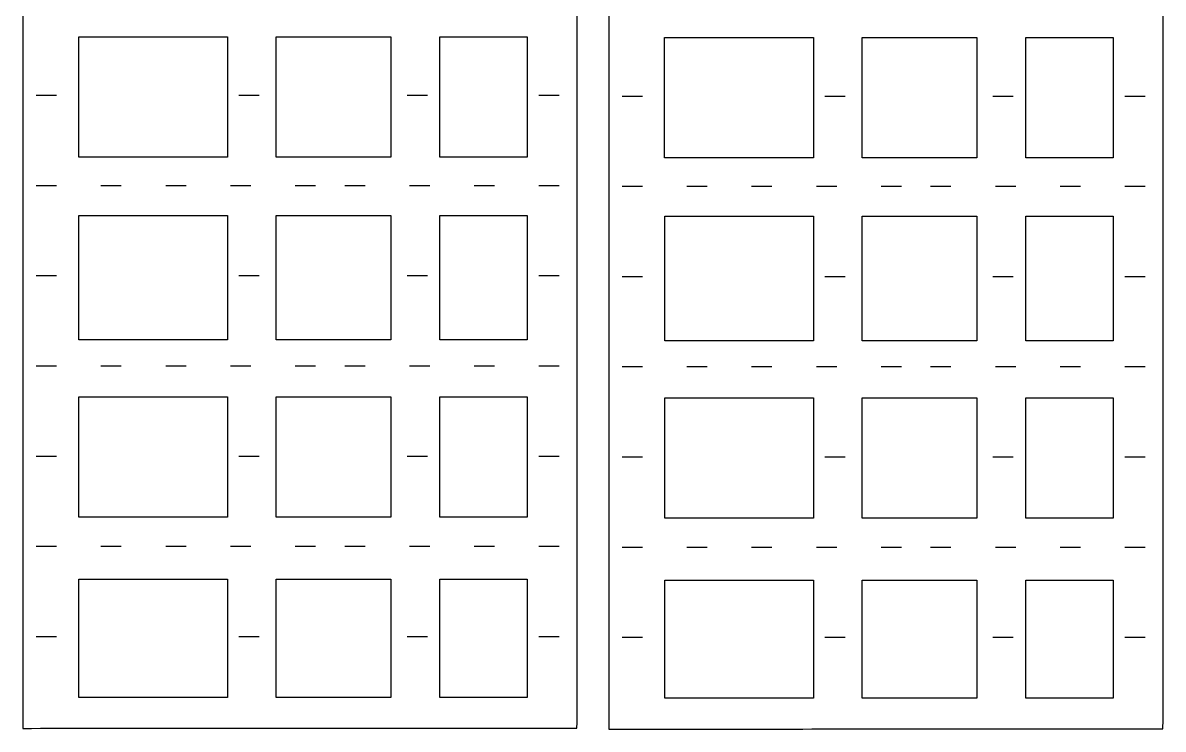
# Model space of a CAD drawing. Extents: x 10 to 290, y 32 to 325.
# Drawn here: x 10.2 to 250, y 32.3 to 180.8 of the extents above; entities that cross this region are included whole.
import ezdxf

# ---------------------------------------------------------------- set-up
doc = ezdxf.new("R2010")
doc.units = 0
doc.layers.get('0').update_dxf_attribs({"linetype": 'CONTINUOUS'})

msp = doc.modelspace()

# ---------------------------------------------------------------- linework, layer by layer
at = {"color": 1}
for points in [[(17.326582, 165.492289), (13.046033, 165.492289)], [(59.961216, 165.492289), (55.680751, 165.492289)], [(95.30334, 165.492289), (91.022876, 165.492289)], [(123.051147, 165.492289), (118.770682, 165.492289)], [(140.534249, 165.3159), (136.253784, 165.3159)], [(183.168996, 165.3159), (178.888531, 165.3159)], [(218.510838, 165.3159), (214.230373, 165.3159)], [(246.258927, 165.3159), (241.97818, 165.3159)], [(17.323562, 146.53006), (13.049052, 146.53006)], [(30.943409, 146.53006), (26.665964, 146.53006)], [(44.563453, 146.53006), (40.285811, 146.53006)], [(58.183216, 146.53006), (53.902751, 146.53006)], [(71.794229, 146.534858), (67.516587, 146.534858)], [(82.191296, 146.53006), (77.916758, 146.53006)], [(95.81134, 146.53006), (91.533698, 146.53006)], [(109.431102, 146.53006), (105.153742, 146.53006)], [(123.051147, 146.53006), (118.770682, 146.53006)], [(140.531144, 146.353671), (136.256607, 146.353671)], [(154.151189, 146.353671), (149.873547, 146.353671)], [(167.770951, 146.353671), (163.493591, 146.353671)], [(181.390996, 146.353671), (177.110531, 146.353671)], [(195.001727, 146.358469), (190.724367, 146.358469)], [(205.399076, 146.353671), (201.124538, 146.353671)], [(219.018838, 146.353671), (214.741478, 146.353671)], [(232.638882, 146.353671), (228.36124, 146.353671)], [(246.258927, 146.353671), (241.97818, 146.353671)], [(17.326582, 127.572629), (13.046033, 127.572629)], [(59.961216, 127.572629), (55.680751, 127.572629)], [(95.30334, 127.572629), (91.025698, 127.572629)], [(123.051147, 127.572629), (118.770682, 127.572629)], [(140.534249, 127.39624), (136.253784, 127.39624)], [(183.168996, 127.39624), (178.888531, 127.39624)], [(218.510838, 127.39624), (214.233478, 127.39624)], [(246.258927, 127.39624), (241.97818, 127.39624)], [(17.326582, 108.619713), (13.046033, 108.619713)], [(30.943409, 108.619713), (26.665964, 108.619713)], [(44.560349, 108.619713), (40.285811, 108.619713)], [(58.182933, 108.619713), (53.90134, 108.619713)], [(71.80326, 108.619713), (67.522796, 108.619713)], [(82.1944, 108.619713), (77.913936, 108.619713)], [(95.81134, 108.619713), (91.533698, 108.619713)], [(109.42828, 108.619713), (105.153742, 108.619713)], [(123.051147, 108.619713), (118.770682, 108.619713)], [(140.534249, 108.443324), (136.253784, 108.443324)], [(154.151189, 108.443324), (149.873547, 108.443324)], [(167.768129, 108.443324), (163.493591, 108.443324)], [(181.390713, 108.443324), (177.108838, 108.443324)], [(195.01104, 108.443324), (190.730293, 108.443324)], [(205.40218, 108.443324), (201.121433, 108.443324)], [(219.018838, 108.443324), (214.741478, 108.443324)], [(232.635778, 108.443324), (228.36124, 108.443324)], [(246.258927, 108.443324), (241.97818, 108.443324)], [(17.323562, 89.648453), (13.049052, 89.648453)], [(59.961216, 89.652969), (55.680751, 89.648453)], [(95.30334, 89.648453), (91.025698, 89.648453)], [(123.051147, 89.652969), (118.770682, 89.648453)], [(140.531144, 89.472064), (136.256607, 89.472064)], [(183.168996, 89.47658), (178.888531, 89.472064)], [(218.510838, 89.472064), (214.233478, 89.472064)], [(246.258927, 89.47658), (241.97818, 89.472064)], [(17.326582, 70.686224), (13.046033, 70.686224)], [(30.943409, 70.686224), (26.665964, 70.686224)], [(44.560349, 70.686224), (40.285811, 70.686224)], [(58.183216, 70.686224), (53.902751, 70.686224)], [(71.797333, 70.686224), (67.522796, 70.686224)], [(82.1944, 70.686224), (77.913936, 70.686224)], [(95.81134, 70.686224), (91.533698, 70.686224)], [(109.42828, 70.686224), (105.153742, 70.686224)], [(123.051147, 70.686224), (118.770682, 70.686224)], [(140.534249, 70.509836), (136.253784, 70.509836)], [(154.151189, 70.509836), (149.873547, 70.509836)], [(167.768129, 70.509836), (163.493591, 70.509836)], [(181.390996, 70.509836), (177.110531, 70.509836)], [(195.004831, 70.509836), (190.730293, 70.509836)], [(205.40218, 70.509836), (201.121433, 70.509836)], [(219.018838, 70.509836), (214.741478, 70.509836)], [(232.635778, 70.509836), (228.36124, 70.509836)], [(246.258927, 70.509836), (241.97818, 70.509836)], [(17.326582, 51.728793), (13.046033, 51.728793)], [(59.961216, 51.728793), (55.680751, 51.728793)], [(95.30334, 51.728793), (91.022876, 51.728793)], [(123.051147, 51.728793), (118.770682, 51.728793)], [(140.534249, 51.552404), (136.253784, 51.552404)], [(183.168996, 51.552404), (178.888531, 51.552404)], [(218.510838, 51.552404), (214.230373, 51.552404)], [(246.258927, 51.552404), (241.97818, 51.552404)]]:
    msp.add_lwpolyline(points, dxfattribs=at)
at = {"color": 7}
for points, knots in [([(10.228693, 317.036111), (10.228693, 285.420144), (10.228693, 222.1882), (10.228693, 127.340244), (10.228693, 64.108256), (10.228693, 32.492244)], [0, 0, 0, 0, 94.847903, 189.695832, 284.543867, 284.543867, 284.543867, 284.543867]), ([(126.801598, 37.154556), (126.801598, 68.244169), (126.801598, 130.4236), (126.801598, 223.692758), (126.801598, 285.872302), (126.801598, 316.962028)], [0, 0, 0, 0, 93.26884, 186.538294, 279.807472, 279.807472, 279.807472, 279.807472]), ([(133.43636, 316.859722), (133.43636, 285.243772), (133.43636, 222.011968), (133.43636, 127.164482), (133.43636, 63.932947), (133.43636, 32.317267)], [0, 0, 0, 0, 94.847851, 189.695414, 284.542456, 284.542456, 284.542456, 284.542456]), ([(250.009096, 36.979578), (250.009096, 68.06886), (250.009096, 130.247838), (250.009096, 223.516526), (250.009096, 285.69593), (250.009096, 316.785639)], [0, 0, 0, 0, 93.267847, 186.536935, 279.806061, 279.806061, 279.806061, 279.806061]), ([(21.993408, 152.565947), (21.993408, 155.374089), (21.993408, 160.990562), (21.993408, 169.415742), (21.993408, 175.03278), (21.993408, 177.841487)], [0, 0, 0, 0, 8.424427, 16.849419, 25.27554, 25.27554, 25.27554, 25.27554]), ([(21.993408, 177.841487), (25.469747, 177.841487), (32.422398, 177.841487), (42.851412, 177.841487), (49.804088, 177.841487), (53.280451, 177.841487)], [0, 0, 0, 0, 10.429014, 20.857953, 31.287043, 31.287043, 31.287043, 31.287043]), ([(53.280451, 177.841487), (53.280451, 175.03278), (53.280451, 169.415742), (53.280451, 160.990562), (53.280451, 155.374089), (53.280451, 152.565947)], [0, 0, 0, 0, 8.426121, 16.851113, 25.27554, 25.27554, 25.27554, 25.27554]), ([(63.515804, 152.565947), (63.515804, 155.374939), (63.515804, 160.993134), (63.515804, 169.420948), (63.515804, 175.039769), (63.515804, 177.849389)], [0, 0, 0, 0, 8.426978, 16.854583, 25.283442, 25.283442, 25.283442, 25.283442]), ([(63.515804, 177.849389), (66.193146, 177.849389), (71.547661, 177.849389), (79.579517, 177.849389), (84.934032, 177.849389), (87.611373, 177.849389)], [0, 0, 0, 0, 8.032024, 16.063545, 24.095569, 24.095569, 24.095569, 24.095569]), ([(87.611373, 177.849389), (87.611223, 175.039769), (87.610922, 169.420948), (87.609793, 160.993134), (87.610847, 155.374939), (87.611373, 152.565947)], [0, 0, 0, 0, 8.428859, 16.856464, 25.283442, 25.283442, 25.283442, 25.283442]), ([(97.91954, 152.565947), (97.91954, 155.374939), (97.91954, 160.993134), (97.91954, 169.420948), (97.91954, 175.039769), (97.91954, 177.849389)], [0, 0, 0, 0, 8.426978, 16.854583, 25.283442, 25.283442, 25.283442, 25.283442]), ([(97.91954, 177.849389), (99.959226, 177.849389), (104.038431, 177.849389), (110.157385, 177.849389), (114.236653, 177.849389), (116.276402, 177.849389)], [0, 0, 0, 0, 6.119059, 12.237615, 18.356862, 18.356862, 18.356862, 18.356862]), ([(116.276402, 177.849389), (116.276402, 175.039769), (116.276402, 169.420948), (116.276402, 160.993134), (116.276402, 155.374939), (116.276402, 152.565947)], [0, 0, 0, 0, 8.428859, 16.856464, 25.283442, 25.283442, 25.283442, 25.283442]), ([(145.201076, 152.389558), (145.201076, 155.1977), (145.201076, 160.814173), (145.201076, 169.239353), (145.201076, 174.856391), (145.201076, 177.665098)], [0, 0, 0, 0, 8.424427, 16.849419, 25.27554, 25.27554, 25.27554, 25.27554]), ([(145.201076, 177.665098), (148.677395, 177.665098), (155.630033, 177.665098), (166.058991, 177.665098), (173.01163, 177.665098), (176.487949, 177.665098)], [0, 0, 0, 0, 10.428958, 20.857916, 31.286873, 31.286873, 31.286873, 31.286873]), ([(176.487949, 177.665098), (176.487949, 174.856391), (176.487949, 169.239353), (176.487949, 160.814173), (176.487949, 155.1977), (176.487949, 152.389558)], [0, 0, 0, 0, 8.426121, 16.851113, 25.27554, 25.27554, 25.27554, 25.27554]), ([(186.723302, 152.389558), (186.723302, 155.19855), (186.723302, 160.816745), (186.723302, 169.244559), (186.723302, 174.86338), (186.723302, 177.673)], [0, 0, 0, 0, 8.426978, 16.854583, 25.283442, 25.283442, 25.283442, 25.283442]), ([(186.723302, 177.673), (189.400689, 177.673), (194.755253, 177.673), (202.787203, 177.673), (208.141767, 177.673), (210.819153, 177.673)], [0, 0, 0, 0, 8.032159, 16.063692, 24.095851, 24.095851, 24.095851, 24.095851]), ([(210.819153, 177.673), (210.818986, 174.86338), (210.818652, 169.244559), (210.817397, 160.816745), (210.818568, 155.19855), (210.819153, 152.389558)], [0, 0, 0, 0, 8.428859, 16.856464, 25.283442, 25.283442, 25.283442, 25.283442]), ([(221.12732, 152.389558), (221.12732, 155.19855), (221.12732, 160.816745), (221.12732, 169.244559), (221.12732, 174.86338), (221.12732, 177.673)], [0, 0, 0, 0, 8.426978, 16.854583, 25.283442, 25.283442, 25.283442, 25.283442]), ([(221.12732, 177.673), (223.167003, 177.673), (227.24618, 177.673), (233.36504, 177.673), (237.444217, 177.673), (239.4839, 177.673)], [0, 0, 0, 0, 6.119048, 12.237532, 18.35658, 18.35658, 18.35658, 18.35658]), ([(239.4839, 177.673), (239.4839, 174.86338), (239.4839, 169.244559), (239.4839, 160.816745), (239.4839, 155.19855), (239.4839, 152.389558)], [0, 0, 0, 0, 8.428859, 16.856464, 25.283442, 25.283442, 25.283442, 25.283442]), ([(53.280451, 152.565947), (49.804088, 152.565947), (42.851412, 152.565947), (32.422398, 152.565947), (25.469747, 152.565947), (21.993408, 152.565947)], [0, 0, 0, 0, 10.429089, 20.858028, 31.287043, 31.287043, 31.287043, 31.287043]), ([(87.611373, 152.565947), (84.934032, 152.565947), (79.579517, 152.565947), (71.547661, 152.565947), (66.193146, 152.565947), (63.515804, 152.565947)], [0, 0, 0, 0, 8.032024, 16.063545, 24.095569, 24.095569, 24.095569, 24.095569]), ([(116.276402, 152.565947), (114.236653, 152.565947), (110.157385, 152.565947), (104.038431, 152.565947), (99.959226, 152.565947), (97.91954, 152.565947)], [0, 0, 0, 0, 6.119247, 12.237804, 18.356862, 18.356862, 18.356862, 18.356862]), ([(176.487949, 152.389558), (173.01163, 152.389558), (166.058991, 152.389558), (155.630033, 152.389558), (148.677395, 152.389558), (145.201076, 152.389558)], [0, 0, 0, 0, 10.428958, 20.857916, 31.286873, 31.286873, 31.286873, 31.286873]), ([(210.819153, 152.389558), (208.141767, 152.389558), (202.787203, 152.389558), (194.755253, 152.389558), (189.400689, 152.389558), (186.723302, 152.389558)], [0, 0, 0, 0, 8.032159, 16.063692, 24.095851, 24.095851, 24.095851, 24.095851]), ([(239.4839, 152.389558), (237.444217, 152.389558), (233.36504, 152.389558), (227.24618, 152.389558), (223.167003, 152.389558), (221.12732, 152.389558)], [0, 0, 0, 0, 6.119048, 12.237532, 18.35658, 18.35658, 18.35658, 18.35658]), ([(22.002665, 114.143084), (22.002665, 117.048837), (22.002665, 122.860176), (22.002665, 131.577268), (22.002665, 137.388607), (22.002665, 140.29436)], [0, 0, 0, 0, 8.717259, 17.434016, 26.151276, 26.151276, 26.151276, 26.151276]), ([(22.002665, 140.29436), (25.478661, 140.29436), (32.431059, 140.29436), (42.860092, 140.29436), (49.813129, 140.29436), (53.289764, 140.29436)], [0, 0, 0, 0, 10.427988, 20.857192, 31.287099, 31.287099, 31.287099, 31.287099]), ([(53.289764, 140.29436), (53.289764, 137.388607), (53.289764, 131.577268), (53.289764, 122.860176), (53.289764, 117.048837), (53.289764, 114.143084)], [0, 0, 0, 0, 8.717259, 17.434016, 26.151276, 26.151276, 26.151276, 26.151276]), ([(63.515804, 114.143084), (63.515804, 117.049729), (63.515804, 122.86281), (63.515804, 131.582536), (63.515804, 137.395617), (63.515804, 140.302262)], [0, 0, 0, 0, 8.719935, 17.439243, 26.159178, 26.159178, 26.159178, 26.159178]), ([(63.515804, 140.302262), (66.194038, 140.302262), (71.550295, 140.302262), (79.584785, 140.302262), (84.941042, 140.302262), (87.619276, 140.302262)], [0, 0, 0, 0, 8.034699, 16.068772, 24.103471, 24.103471, 24.103471, 24.103471]), ([(87.619276, 140.302262), (87.619276, 137.395617), (87.619276, 131.582536), (87.619276, 122.86281), (87.619276, 117.049729), (87.619276, 114.143084)], [0, 0, 0, 0, 8.719935, 17.439243, 26.159178, 26.159178, 26.159178, 26.159178]), ([(97.91954, 114.143084), (97.91954, 117.049729), (97.91954, 122.86281), (97.91954, 131.582536), (97.91954, 137.395617), (97.91954, 140.302262)], [0, 0, 0, 0, 8.719935, 17.439243, 26.159178, 26.159178, 26.159178, 26.159178]), ([(97.91954, 140.302262), (99.959226, 140.302262), (104.038431, 140.302262), (110.157385, 140.302262), (114.236653, 140.302262), (116.276402, 140.302262)], [0, 0, 0, 0, 6.119059, 12.237615, 18.356862, 18.356862, 18.356862, 18.356862]), ([(116.276402, 140.302262), (116.276402, 137.395617), (116.276402, 131.582536), (116.276402, 122.86281), (116.276402, 117.049729), (116.276402, 114.143084)], [0, 0, 0, 0, 8.719935, 17.439243, 26.159178, 26.159178, 26.159178, 26.159178]), ([(145.210389, 113.966696), (145.210389, 116.872449), (145.210389, 122.683787), (145.210389, 131.400879), (145.210389, 137.212218), (145.210389, 140.117971)], [0, 0, 0, 0, 8.717259, 17.434016, 26.151276, 26.151276, 26.151276, 26.151276]), ([(145.210389, 140.117971), (148.686395, 140.117971), (155.638782, 140.117971), (166.06774, 140.117971), (173.020692, 140.117971), (176.497262, 140.117971)], [0, 0, 0, 0, 10.428017, 20.857163, 31.286873, 31.286873, 31.286873, 31.286873]), ([(176.497262, 140.117971), (176.497262, 137.212218), (176.497262, 131.400879), (176.497262, 122.683787), (176.497262, 116.872449), (176.497262, 113.966696)], [0, 0, 0, 0, 8.717259, 17.434016, 26.151276, 26.151276, 26.151276, 26.151276]), ([(186.723302, 113.966696), (186.723302, 116.873341), (186.723302, 122.686421), (186.723302, 131.406147), (186.723302, 137.219228), (186.723302, 140.125873)], [0, 0, 0, 0, 8.719935, 17.439243, 26.159178, 26.159178, 26.159178, 26.159178]), ([(186.723302, 140.125873), (189.40156, 140.125873), (194.757887, 140.125873), (202.792471, 140.125873), (208.148798, 140.125873), (210.827056, 140.125873)], [0, 0, 0, 0, 8.034773, 16.068981, 24.103753, 24.103753, 24.103753, 24.103753]), ([(210.827056, 140.125873), (210.827056, 137.219228), (210.827056, 131.406147), (210.827056, 122.686421), (210.827056, 116.873341), (210.827056, 113.966696)], [0, 0, 0, 0, 8.719935, 17.439243, 26.159178, 26.159178, 26.159178, 26.159178]), ([(221.12732, 113.966696), (221.12732, 116.873341), (221.12732, 122.686421), (221.12732, 131.406147), (221.12732, 137.219228), (221.12732, 140.125873)], [0, 0, 0, 0, 8.719935, 17.439243, 26.159178, 26.159178, 26.159178, 26.159178]), ([(221.12732, 140.125873), (223.167003, 140.125873), (227.24618, 140.125873), (233.36504, 140.125873), (237.444217, 140.125873), (239.4839, 140.125873)], [0, 0, 0, 0, 6.119048, 12.237532, 18.35658, 18.35658, 18.35658, 18.35658]), ([(239.4839, 140.125873), (239.4839, 137.219228), (239.4839, 131.406147), (239.4839, 122.686421), (239.4839, 116.873341), (239.4839, 113.966696)], [0, 0, 0, 0, 8.719935, 17.439243, 26.159178, 26.159178, 26.159178, 26.159178]), ([(53.289764, 114.143084), (49.813129, 114.143084), (42.860092, 114.143084), (32.431059, 114.143084), (25.478661, 114.143084), (22.002665, 114.143084)], [0, 0, 0, 0, 10.429907, 20.859111, 31.287099, 31.287099, 31.287099, 31.287099]), ([(87.619276, 114.143084), (84.941042, 114.143084), (79.584785, 114.143084), (71.550295, 114.143084), (66.194038, 114.143084), (63.515804, 114.143084)], [0, 0, 0, 0, 8.034699, 16.068772, 24.103471, 24.103471, 24.103471, 24.103471]), ([(116.276402, 114.143084), (114.236653, 114.143084), (110.157385, 114.143084), (104.038431, 114.143084), (99.959226, 114.143084), (97.91954, 114.143084)], [0, 0, 0, 0, 6.119247, 12.237804, 18.356862, 18.356862, 18.356862, 18.356862]), ([(176.497262, 113.966696), (173.020692, 113.966696), (166.06774, 113.966696), (155.638782, 113.966696), (148.686395, 113.966696), (145.210389, 113.966696)], [0, 0, 0, 0, 10.42971, 20.858856, 31.286873, 31.286873, 31.286873, 31.286873]), ([(210.827056, 113.966696), (208.148798, 113.966696), (202.792471, 113.966696), (194.757887, 113.966696), (189.40156, 113.966696), (186.723302, 113.966696)], [0, 0, 0, 0, 8.034773, 16.068981, 24.103753, 24.103753, 24.103753, 24.103753]), ([(239.4839, 113.966696), (237.444217, 113.966696), (233.36504, 113.966696), (227.24618, 113.966696), (223.167003, 113.966696), (221.12732, 113.966696)], [0, 0, 0, 0, 6.119048, 12.237532, 18.35658, 18.35658, 18.35658, 18.35658]), ([(22.002665, 102.152027), (25.478661, 102.152612), (32.431059, 102.153783), (42.860092, 102.152528), (49.813129, 102.152194), (53.289764, 102.152027)], [0, 0, 0, 0, 10.427988, 20.857192, 31.287099, 31.287099, 31.287099, 31.287099]), ([(22.002665, 76.868584), (22.002665, 79.678204), (22.002665, 85.297026), (22.002665, 93.72484), (22.002665, 99.343034), (22.002665, 102.152027)], [0, 0, 0, 0, 8.428859, 16.856464, 25.283442, 25.283442, 25.283442, 25.283442]), ([(53.289764, 102.152027), (53.289764, 99.343034), (53.289764, 93.72484), (53.289764, 85.297026), (53.289764, 79.678204), (53.289764, 76.868584)], [0, 0, 0, 0, 8.426978, 16.854583, 25.283442, 25.283442, 25.283442, 25.283442]), ([(63.515804, 102.152027), (66.194038, 102.152194), (71.550295, 102.152528), (79.584785, 102.153783), (84.941042, 102.152612), (87.619276, 102.152027)], [0, 0, 0, 0, 8.034699, 16.068772, 24.103471, 24.103471, 24.103471, 24.103471]), ([(63.515804, 76.876487), (63.515804, 79.685194), (63.515804, 85.302231), (63.515804, 93.727411), (63.515804, 99.343884), (63.515804, 102.152027)], [0, 0, 0, 0, 8.426121, 16.851113, 25.27554, 25.27554, 25.27554, 25.27554]), ([(87.619276, 102.152027), (87.619276, 99.343884), (87.619276, 93.727411), (87.619276, 85.302231), (87.619276, 79.685194), (87.619276, 76.876487)], [0, 0, 0, 0, 8.424427, 16.849419, 25.27554, 25.27554, 25.27554, 25.27554]), ([(97.91954, 102.152027), (99.959226, 102.152612), (104.038431, 102.153783), (110.157385, 102.152528), (114.236653, 102.152194), (116.276402, 102.152027)], [0, 0, 0, 0, 6.119059, 12.237616, 18.356862, 18.356862, 18.356862, 18.356862]), ([(97.91954, 76.876487), (97.91954, 79.685194), (97.91954, 85.302231), (97.91954, 93.727411), (97.91954, 99.343884), (97.91954, 102.152027)], [0, 0, 0, 0, 8.426121, 16.851113, 25.27554, 25.27554, 25.27554, 25.27554]), ([(116.276402, 102.152027), (116.276402, 99.343884), (116.276402, 93.727411), (116.276402, 85.302231), (116.276402, 79.685194), (116.276402, 76.876487)], [0, 0, 0, 0, 8.424427, 16.849419, 25.27554, 25.27554, 25.27554, 25.27554]), ([(145.210389, 101.975638), (148.686395, 101.976223), (155.638782, 101.977394), (166.06774, 101.976139), (173.020692, 101.975805), (176.497262, 101.975638)], [0, 0, 0, 0, 10.428017, 20.857163, 31.286873, 31.286873, 31.286873, 31.286873]), ([(145.210389, 76.692196), (145.210389, 79.501815), (145.210389, 85.120637), (145.210389, 93.548451), (145.210389, 99.166645), (145.210389, 101.975638)], [0, 0, 0, 0, 8.428859, 16.856464, 25.283442, 25.283442, 25.283442, 25.283442]), ([(176.497262, 101.975638), (176.497262, 99.166645), (176.497262, 93.548451), (176.497262, 85.120637), (176.497262, 79.501815), (176.497262, 76.692196)], [0, 0, 0, 0, 8.426978, 16.854583, 25.283442, 25.283442, 25.283442, 25.283442]), ([(186.723302, 101.975638), (189.40156, 101.975805), (194.757887, 101.976139), (202.792471, 101.977394), (208.148798, 101.976223), (210.827056, 101.975638)], [0, 0, 0, 0, 8.034773, 16.068981, 24.103753, 24.103753, 24.103753, 24.103753]), ([(186.723302, 76.700098), (186.723302, 79.508805), (186.723302, 85.125842), (186.723302, 93.551022), (186.723302, 99.167495), (186.723302, 101.975638)], [0, 0, 0, 0, 8.426121, 16.851113, 25.27554, 25.27554, 25.27554, 25.27554]), ([(210.827056, 101.975638), (210.827056, 99.167495), (210.827056, 93.551022), (210.827056, 85.125842), (210.827056, 79.508805), (210.827056, 76.700098)], [0, 0, 0, 0, 8.424427, 16.849419, 25.27554, 25.27554, 25.27554, 25.27554]), ([(221.12732, 101.975638), (223.167003, 101.976223), (227.24618, 101.977394), (233.36504, 101.976139), (237.444217, 101.975805), (239.4839, 101.975638)], [0, 0, 0, 0, 6.119048, 12.237532, 18.35658, 18.35658, 18.35658, 18.35658]), ([(221.12732, 76.700098), (221.12732, 79.508805), (221.12732, 85.125842), (221.12732, 93.551022), (221.12732, 99.167495), (221.12732, 101.975638)], [0, 0, 0, 0, 8.426121, 16.851113, 25.27554, 25.27554, 25.27554, 25.27554]), ([(239.4839, 101.975638), (239.4839, 99.167495), (239.4839, 93.551022), (239.4839, 85.125842), (239.4839, 79.508805), (239.4839, 76.700098)], [0, 0, 0, 0, 8.424427, 16.849419, 25.27554, 25.27554, 25.27554, 25.27554]), ([(53.289764, 76.868584), (49.813129, 76.868584), (42.860092, 76.868584), (32.431059, 76.868584), (25.478661, 76.868584), (22.002665, 76.868584)], [0, 0, 0, 0, 10.429907, 20.859111, 31.287099, 31.287099, 31.287099, 31.287099]), ([(87.619276, 76.876487), (84.941042, 76.876487), (79.584785, 76.876487), (71.550295, 76.876487), (66.194038, 76.876487), (63.515804, 76.876487)], [0, 0, 0, 0, 8.034699, 16.068772, 24.103471, 24.103471, 24.103471, 24.103471]), ([(116.276402, 76.876487), (114.236653, 76.876487), (110.157385, 76.876487), (104.038431, 76.876487), (99.959226, 76.876487), (97.91954, 76.876487)], [0, 0, 0, 0, 6.119247, 12.237804, 18.356862, 18.356862, 18.356862, 18.356862]), ([(176.497262, 76.692196), (173.020692, 76.692196), (166.06774, 76.692196), (155.638782, 76.692196), (148.686395, 76.692196), (145.210389, 76.692196)], [0, 0, 0, 0, 10.42971, 20.858856, 31.286873, 31.286873, 31.286873, 31.286873]), ([(210.827056, 76.700098), (208.148798, 76.700098), (202.792471, 76.700098), (194.757887, 76.700098), (189.40156, 76.700098), (186.723302, 76.700098)], [0, 0, 0, 0, 8.034773, 16.068981, 24.103753, 24.103753, 24.103753, 24.103753]), ([(239.4839, 76.700098), (237.444217, 76.700098), (233.36504, 76.700098), (227.24618, 76.700098), (223.167003, 76.700098), (221.12732, 76.700098)], [0, 0, 0, 0, 6.119048, 12.237532, 18.35658, 18.35658, 18.35658, 18.35658]), ([(22.002665, 38.983356), (22.002665, 41.743458), (22.002665, 47.263348), (22.002665, 55.542901), (22.002665, 61.062353), (22.002665, 63.822016)], [0, 0, 0, 0, 8.280306, 16.559671, 24.83866, 24.83866, 24.83866, 24.83866]), ([(22.002665, 63.822016), (25.478661, 63.822016), (32.431059, 63.822016), (42.860092, 63.822016), (49.813129, 63.822016), (53.289764, 63.822016)], [0, 0, 0, 0, 10.427988, 20.857192, 31.287099, 31.287099, 31.287099, 31.287099]), ([(53.289764, 63.822016), (53.289764, 61.062353), (53.289764, 55.542901), (53.289764, 47.263348), (53.289764, 41.743458), (53.289764, 38.983356)], [0, 0, 0, 0, 8.278989, 16.558354, 24.83866, 24.83866, 24.83866, 24.83866]), ([(63.515804, 38.994644), (63.515804, 41.753102), (63.515804, 47.270184), (63.515804, 55.545974), (63.515804, 61.063307), (63.515804, 63.822016)], [0, 0, 0, 0, 8.275372, 16.551246, 24.827371, 24.827371, 24.827371, 24.827371]), ([(63.515804, 63.822016), (66.194038, 63.822016), (71.550295, 63.822016), (79.584785, 63.822016), (84.941042, 63.822016), (87.619276, 63.822016)], [0, 0, 0, 0, 8.034699, 16.068772, 24.103471, 24.103471, 24.103471, 24.103471]), ([(87.619276, 63.822016), (87.619276, 61.063307), (87.619276, 55.545974), (87.619276, 47.270184), (87.619276, 41.753102), (87.619276, 38.994644)], [0, 0, 0, 0, 8.276125, 16.551999, 24.827371, 24.827371, 24.827371, 24.827371]), ([(97.91954, 38.994644), (97.91954, 41.753102), (97.91954, 47.270184), (97.91954, 55.545974), (97.91954, 61.063307), (97.91954, 63.822016)], [0, 0, 0, 0, 8.275372, 16.551246, 24.827371, 24.827371, 24.827371, 24.827371]), ([(97.91954, 63.822016), (99.959226, 63.822016), (104.038431, 63.822016), (110.157385, 63.822016), (114.236653, 63.822016), (116.276402, 63.822016)], [0, 0, 0, 0, 6.119059, 12.237615, 18.356862, 18.356862, 18.356862, 18.356862]), ([(116.276402, 63.822016), (116.276402, 61.063307), (116.276402, 55.545974), (116.276402, 47.270184), (116.276402, 41.753102), (116.276402, 38.994644)], [0, 0, 0, 0, 8.276125, 16.551999, 24.827371, 24.827371, 24.827371, 24.827371]), ([(145.210389, 38.805556), (145.210389, 41.565989), (145.210389, 47.086332), (145.210389, 55.366356), (145.210389, 60.885946), (145.210389, 63.645627)], [0, 0, 0, 0, 8.281299, 16.56103, 24.840071, 24.840071, 24.840071, 24.840071]), ([(145.210389, 63.645627), (148.686395, 63.645627), (155.638782, 63.645627), (166.06774, 63.645627), (173.020692, 63.645627), (176.497262, 63.645627)], [0, 0, 0, 0, 10.428017, 20.857163, 31.286873, 31.286873, 31.286873, 31.286873]), ([(176.497262, 63.645627), (176.497262, 60.885946), (176.497262, 55.366356), (176.497262, 47.086332), (176.497262, 41.565989), (176.497262, 38.805556)], [0, 0, 0, 0, 8.279041, 16.558772, 24.840071, 24.840071, 24.840071, 24.840071]), ([(186.723302, 38.816844), (186.723302, 41.575633), (186.723302, 47.093168), (186.723302, 55.369429), (186.723302, 60.886901), (186.723302, 63.645627)], [0, 0, 0, 0, 8.276365, 16.552605, 24.828782, 24.828782, 24.828782, 24.828782]), ([(186.723302, 63.645627), (189.40156, 63.645627), (194.757887, 63.645627), (202.792471, 63.645627), (208.148798, 63.645627), (210.827056, 63.645627)], [0, 0, 0, 0, 8.034773, 16.068981, 24.103753, 24.103753, 24.103753, 24.103753]), ([(210.827056, 63.645627), (210.827056, 60.886901), (210.827056, 55.369429), (210.827056, 47.093168), (210.827056, 41.575633), (210.827056, 38.816844)], [0, 0, 0, 0, 8.276177, 16.552417, 24.828782, 24.828782, 24.828782, 24.828782]), ([(221.12732, 38.816844), (221.12732, 41.575633), (221.12732, 47.093168), (221.12732, 55.369429), (221.12732, 60.886901), (221.12732, 63.645627)], [0, 0, 0, 0, 8.276365, 16.552605, 24.828782, 24.828782, 24.828782, 24.828782]), ([(221.12732, 63.645627), (223.167003, 63.645627), (227.24618, 63.645627), (233.36504, 63.645627), (237.444217, 63.645627), (239.4839, 63.645627)], [0, 0, 0, 0, 6.119048, 12.237532, 18.35658, 18.35658, 18.35658, 18.35658]), ([(239.4839, 63.645627), (239.4839, 60.886901), (239.4839, 55.369429), (239.4839, 47.093168), (239.4839, 41.575633), (239.4839, 38.816844)], [0, 0, 0, 0, 8.276177, 16.552417, 24.828782, 24.828782, 24.828782, 24.828782]), ([(53.289764, 38.983356), (49.813129, 38.983941), (42.860092, 38.985112), (32.431059, 38.983857), (25.478661, 38.983523), (22.002665, 38.983356)], [0, 0, 0, 0, 10.429907, 20.859111, 31.287099, 31.287099, 31.287099, 31.287099]), ([(87.619276, 38.994644), (84.941042, 38.994644), (79.584785, 38.994644), (71.550295, 38.994644), (66.194038, 38.994644), (63.515804, 38.994644)], [0, 0, 0, 0, 8.034699, 16.068772, 24.103471, 24.103471, 24.103471, 24.103471]), ([(116.276402, 38.994644), (114.236653, 38.994644), (110.157385, 38.994644), (104.038431, 38.994644), (99.959226, 38.994644), (97.91954, 38.994644)], [0, 0, 0, 0, 6.119247, 12.237804, 18.356862, 18.356862, 18.356862, 18.356862]), ([(176.497262, 38.805556), (173.020692, 38.806141), (166.06774, 38.807312), (155.638782, 38.806057), (148.686395, 38.805723), (145.210389, 38.805556)], [0, 0, 0, 0, 10.42971, 20.858856, 31.286873, 31.286873, 31.286873, 31.286873]), ([(210.827056, 38.816844), (208.148798, 38.816844), (202.792471, 38.816844), (194.757887, 38.816844), (189.40156, 38.816844), (186.723302, 38.816844)], [0, 0, 0, 0, 8.034773, 16.068981, 24.103753, 24.103753, 24.103753, 24.103753]), ([(239.4839, 38.816844), (237.444217, 38.816844), (233.36504, 38.816844), (227.24618, 38.816844), (223.167003, 38.816844), (221.12732, 38.816844)], [0, 0, 0, 0, 6.119048, 12.237532, 18.35658, 18.35658, 18.35658, 18.35658]), ([(126.719471, 32.534578), (126.760697, 33.046892), (126.843157, 34.071621), (126.790121, 35.613466), (126.797772, 36.640795), (126.801598, 37.154556)], [0, 0, 0, 0, 1.540578, 3.08146, 4.622916, 4.622916, 4.622916, 4.622916]), ([(249.926969, 32.3596), (249.968188, 32.871496), (250.050684, 33.896013), (249.997606, 35.437861), (250.005265, 36.465608), (250.009096, 36.979578)], [0, 0, 0, 0, 1.539326, 3.080835, 4.622918, 4.622918, 4.622918, 4.622918]), ([(10.228693, 32.492244), (20.125252, 32.501401), (39.918783, 32.519715), (69.609459, 32.551699), (89.403586, 32.545929), (99.300736, 32.543044)], [0, 0, 0, 0, 29.689691, 59.38062, 89.072066, 89.072066, 89.072066, 89.072066]), ([(99.300736, 32.543044), (102.346983, 32.542104), (108.439687, 32.540222), (117.579265, 32.5374), (123.672597, 32.535518), (126.719471, 32.534578)], [0, 0, 0, 0, 9.138743, 18.278113, 27.418737, 27.418737, 27.418737, 27.418737]), ([(133.43636, 32.317267), (143.332921, 32.325831), (163.126419, 32.34296), (192.817039, 32.375676), (212.611107, 32.368722), (222.508233, 32.365244)], [0, 0, 0, 0, 29.689696, 59.380518, 89.071896, 89.071896, 89.071896, 89.071896]), ([(222.508233, 32.365244), (225.554543, 32.365063), (231.64731, 32.364701), (240.786889, 32.362401), (246.880157, 32.360534), (249.926969, 32.3596)], [0, 0, 0, 0, 9.13893, 18.2783, 27.418736, 27.418736, 27.418736, 27.418736])]:
    msp.add_open_spline(points, degree=3, knots=knots, dxfattribs=at)

doc.saveas('drawing.dxf')
